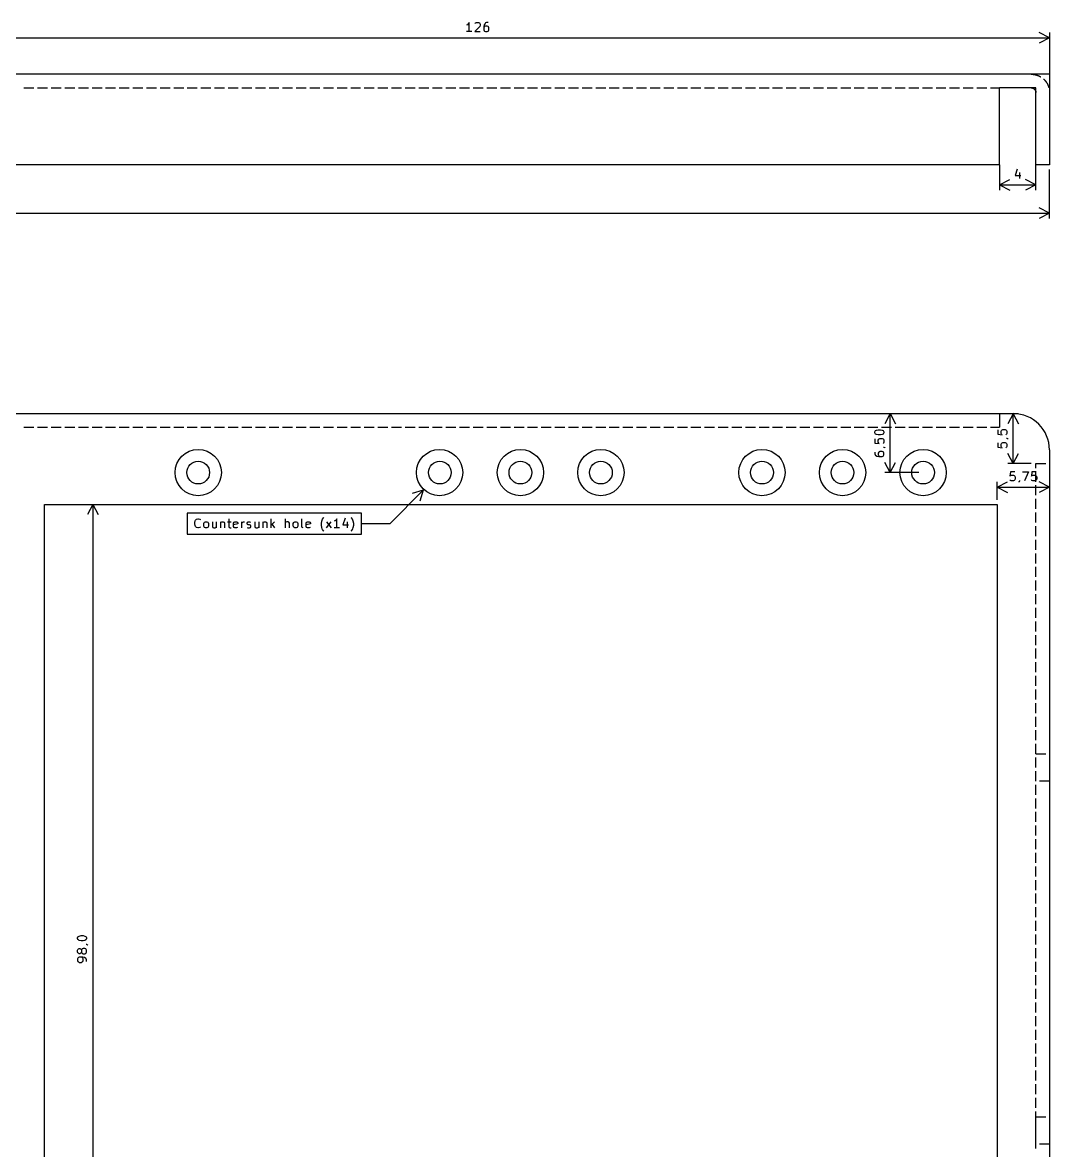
# Model space of a CAD drawing. Extents: x 111 to 500, y -217 to 4.
# Drawn here: x 310.1 to 423.3, y -129.5 to -5.2 of the extents above; entities that cross this region are included whole.
import ezdxf

# ---------------------------------------------------------------- set-up
doc = ezdxf.new("R2010")
doc.units = 0
doc.layers.add('BLACK', color=7, linetype='CONTINUOUS')

msp = doc.modelspace()

# ---------------------------------------------------------------- linework, layer by layer
at = {"layer": 'BLACK', "linetype": 'CONTINUOUS'}
for p, q in [((359.157143, -5.442914), (359.061905, -5.490533)), ((359.633333, -6.204819), (359.061905, -6.204819)), ((359.252381, -5.347676), (359.157143, -5.442914)), ((359.347619, -5.204819), (359.252381, -5.347676)), ((359.347619, -6.204819), (359.347619, -5.204819)), ((360.538095, -5.63339), (359.966667, -6.204819)), ((359.966667, -6.204819), (360.585714, -6.204819)), ((360.014286, -5.300057), (360.061905, -5.252438)), ((360.061905, -5.252438), (360.157143, -5.204819)), ((360.157143, -5.204819), (360.395238, -5.204819)), ((360.395238, -5.204819), (360.490476, -5.252438)), ((360.490476, -5.252438), (360.538095, -5.300057)), ((360.538095, -5.300057), (360.585714, -5.395295)), ((360.585714, -5.490533), (360.538095, -5.63339)), ((360.585714, -5.395295), (360.585714, -5.490533)), ((361.014286, -5.442914), (360.966667, -5.63339)), ((360.966667, -5.63339), (360.966667, -6.014342)), ((361.014286, -5.681009), (360.966667, -5.776247)), ((360.966667, -6.014342), (361.014286, -6.10958)), ((361.109524, -5.300057), (361.014286, -5.442914)), ((361.061905, -5.63339), (361.014286, -5.681009)), ((361.014286, -6.10958), (361.061905, -6.1572)), ((361.157143, -5.585771), (361.061905, -5.63339)), ((361.061905, -6.1572), (361.157143, -6.204819)), ((361.157143, -5.252438), (361.109524, -5.300057)), ((361.252381, -5.204819), (361.157143, -5.252438)), ((361.347619, -5.585771), (361.157143, -5.585771)), ((361.157143, -6.204819), (361.347619, -6.204819)), ((361.442857, -5.204819), (361.252381, -5.204819)), ((361.442857, -5.63339), (361.347619, -5.585771)), ((361.347619, -6.204819), (361.442857, -6.1572)), ((361.490476, -5.681009), (361.442857, -5.63339)), ((361.442857, -6.1572), (361.490476, -6.10958)), ((361.538095, -5.776247), (361.490476, -5.681009)), ((361.490476, -6.10958), (361.538095, -6.014342)), ((361.538095, -6.014342), (361.538095, -5.776247)), ((297.3, -6.9), (423.3, -6.9)), ((423.3, -6.9), (422.173496, -6.313579)), ((423.3, -6.9), (422.173496, -7.486421)), ((423.3, -6.31358), (423.3, -15.4)), ((423.3, -10.9), (171.3, -10.9)), ((421.3, -10.9), (421.317453, -10.900076)), ((421.317453, -10.900076), (421.334905, -10.900305)), ((421.334905, -10.900305), (421.352354, -10.900685)), ((421.352354, -10.900685), (421.369799, -10.901218)), ((421.369799, -10.901218), (421.387239, -10.901904)), ((421.387239, -10.901904), (421.404672, -10.902741)), ((421.404672, -10.902741), (421.422097, -10.90373)), ((421.422097, -10.90373), (421.439513, -10.904872)), ((421.439513, -10.904872), (421.456918, -10.906165)), ((421.456918, -10.906165), (421.474311, -10.907611)), ((421.474311, -10.907611), (421.491692, -10.909208)), ((421.491692, -10.909208), (421.509057, -10.910956)), ((421.509057, -10.910956), (421.526406, -10.912856)), ((421.526406, -10.912856), (421.543739, -10.914908)), ((421.543739, -10.914908), (421.561052, -10.91711)), ((421.561052, -10.91711), (421.578346, -10.919464)), ((421.578346, -10.919464), (421.595619, -10.921968)), ((421.595619, -10.921968), (421.612869, -10.924623)), ((421.612869, -10.924623), (421.630095, -10.927429)), ((421.630095, -10.927429), (421.647296, -10.930384)), ((421.647296, -10.930384), (421.664471, -10.93349)), ((421.664471, -10.93349), (421.681618, -10.936746)), ((421.681618, -10.936746), (421.698736, -10.940151)), ((421.698736, -10.940151), (421.715823, -10.943705)), ((421.715823, -10.943705), (421.732879, -10.947408)), ((421.732879, -10.947408), (421.749902, -10.95126)), ((421.749902, -10.95126), (421.766891, -10.95526)), ((421.766891, -10.95526), (421.783844, -10.959409)), ((421.783844, -10.959409), (421.80076, -10.963705)), ((421.80076, -10.963705), (421.817638, -10.968148)), ((421.817638, -10.968148), (421.834477, -10.972739)), ((421.834477, -10.972739), (421.851275, -10.977477)), ((421.851275, -10.977477), (421.868031, -10.982361)), ((421.868031, -10.982361), (421.884743, -10.98739)), ((421.884743, -10.98739), (421.901412, -10.992566)), ((421.901412, -10.992566), (421.918034, -10.997887)), ((421.918034, -10.997887), (421.934609, -11.003353)), ((421.934609, -11.003353), (421.951136, -11.008963)), ((421.951136, -11.008963), (421.967614, -11.014717)), ((421.967614, -11.014717), (421.98404, -11.020615)), ((421.98404, -11.020615), (422.000415, -11.026656)), ((422.000415, -11.026656), (422.016736, -11.032839)), ((422.016736, -11.032839), (422.033002, -11.039165)), ((422.033002, -11.039165), (422.049213, -11.045632)), ((422.049213, -11.045632), (422.065367, -11.052241)), ((422.065367, -11.052241), (422.081462, -11.05899)), ((422.081462, -11.05899), (422.097498, -11.06588)), ((422.097498, -11.06588), (422.113473, -11.072909)), ((422.113473, -11.072909), (422.129386, -11.080077)), ((422.129386, -11.080077), (422.145237, -11.087384)), ((422.145237, -11.087384), (422.161022, -11.094829)), ((422.161022, -11.094829), (422.176742, -11.102412)), ((422.176742, -11.102412), (422.192396, -11.110131)), ((422.192396, -11.110131), (422.207981, -11.117987)), ((422.207981, -11.117987), (422.223497, -11.125978)), ((422.223497, -11.125978), (422.238943, -11.134105)), ((422.238943, -11.134105), (422.254318, -11.142366)), ((422.254318, -11.142366), (422.269619, -11.150761)), ((422.269619, -11.150761), (422.284847, -11.159289)), ((422.284847, -11.159289), (422.3, -11.167949)), ((422.3, -11.167949), (422.315077, -11.176742)), ((422.315077, -11.176742), (422.330076, -11.185665)), ((422.330076, -11.185665), (422.344997, -11.19472)), ((423.3, -10.9), (423.3, -20.9)), ((310.3, -12.4), (311.4, -12.4)), ((311.8, -12.4), (312.9, -12.4)), ((313.3, -12.4), (314.4, -12.4)), ((314.8, -12.4), (315.9, -12.4)), ((316.3, -12.4), (317.4, -12.4)), ((317.8, -12.4), (318.9, -12.4)), ((319.3, -12.4), (320.4, -12.4)), ((320.8, -12.4), (321.9, -12.4)), ((322.3, -12.4), (323.4, -12.4)), ((323.8, -12.4), (324.9, -12.4)), ((325.3, -12.4), (326.4, -12.4)), ((326.8, -12.4), (327.9, -12.4)), ((328.3, -12.4), (329.4, -12.4)), ((329.8, -12.4), (330.9, -12.4)), ((331.3, -12.4), (332.4, -12.4)), ((332.8, -12.4), (333.9, -12.4)), ((334.3, -12.4), (335.4, -12.4)), ((335.8, -12.4), (336.9, -12.4)), ((337.3, -12.4), (338.4, -12.4)), ((338.8, -12.4), (339.9, -12.4)), ((340.3, -12.4), (341.4, -12.4)), ((341.8, -12.4), (342.9, -12.4)), ((343.3, -12.4), (344.4, -12.4)), ((344.8, -12.4), (345.9, -12.4)), ((346.3, -12.4), (347.4, -12.4)), ((347.8, -12.4), (348.9, -12.4)), ((349.3, -12.4), (350.4, -12.4)), ((350.8, -12.4), (351.9, -12.4)), ((352.3, -12.4), (353.4, -12.4)), ((353.8, -12.4), (354.9, -12.4)), ((355.3, -12.4), (356.4, -12.4)), ((356.8, -12.4), (357.9, -12.4)), ((358.3, -12.4), (359.4, -12.4)), ((359.8, -12.4), (360.9, -12.4)), ((361.3, -12.4), (362.4, -12.4)), ((362.8, -12.4), (363.9, -12.4)), ((364.3, -12.4), (365.4, -12.4)), ((365.8, -12.4), (366.9, -12.4)), ((367.3, -12.4), (368.4, -12.4)), ((368.8, -12.4), (369.9, -12.4)), ((370.3, -12.4), (371.4, -12.4)), ((371.8, -12.4), (372.9, -12.4)), ((373.3, -12.4), (374.4, -12.4)), ((374.8, -12.4), (375.9, -12.4)), ((376.3, -12.4), (377.4, -12.4)), ((377.8, -12.4), (378.9, -12.4)), ((379.3, -12.4), (380.4, -12.4)), ((380.8, -12.4), (381.9, -12.4)), ((382.3, -12.4), (383.4, -12.4)), ((383.8, -12.4), (384.9, -12.4)), ((385.3, -12.4), (386.4, -12.4)), ((386.8, -12.4), (387.9, -12.4)), ((388.3, -12.4), (389.4, -12.4)), ((389.8, -12.4), (390.9, -12.4)), ((391.3, -12.4), (392.4, -12.4)), ((392.8, -12.4), (393.9, -12.4)), ((394.3, -12.4), (395.4, -12.4)), ((395.8, -12.4), (396.9, -12.4)), ((397.3, -12.4), (398.4, -12.4)), ((398.8, -12.4), (399.9, -12.4)), ((400.3, -12.4), (401.4, -12.4)), ((401.8, -12.4), (402.9, -12.4)), ((403.3, -12.4), (404.4, -12.4)), ((404.8, -12.4), (405.9, -12.4)), ((406.3, -12.4), (407.4, -12.4)), ((407.8, -12.4), (408.9, -12.4)), ((409.3, -12.4), (410.4, -12.4)), ((410.8, -12.4), (411.9, -12.4)), ((412.3, -12.4), (413.4, -12.4)), ((413.8, -12.4), (414.9, -12.4)), ((415.3, -12.4), (416.4, -12.4)), ((416.8, -12.4), (417.8, -12.4)), ((421.8, -12.4), (417.8, -12.4)), ((417.8, -20.9), (417.8, -12.4)), ((421.3, -12.4), (421.304363, -12.400019)), ((421.304363, -12.400019), (421.308726, -12.400076)), ((421.308726, -12.400076), (421.313088, -12.400171)), ((421.313088, -12.400171), (421.31745, -12.400305)), ((421.31745, -12.400305), (421.32181, -12.400476)), ((421.32181, -12.400476), (421.326168, -12.400685)), ((421.326168, -12.400685), (421.330524, -12.400933)), ((421.330524, -12.400933), (421.334878, -12.401218)), ((421.334878, -12.401218), (421.33923, -12.401541)), ((421.33923, -12.401541), (421.343578, -12.401903)), ((421.343578, -12.401903), (421.347923, -12.402302)), ((421.347923, -12.402302), (421.352264, -12.402739)), ((421.352264, -12.402739), (421.356602, -12.403214)), ((421.356602, -12.403214), (421.360935, -12.403727)), ((421.360935, -12.403727), (421.365263, -12.404278)), ((421.365263, -12.404278), (421.369587, -12.404866)), ((421.369587, -12.404866), (421.373905, -12.405492)), ((421.373905, -12.405492), (421.378217, -12.406156)), ((421.378217, -12.406156), (421.382524, -12.406857)), ((421.382524, -12.406857), (421.386824, -12.407596)), ((421.386824, -12.407596), (421.391118, -12.408373)), ((421.391118, -12.408373), (421.395404, -12.409186)), ((421.395404, -12.409186), (421.399684, -12.410038)), ((421.399684, -12.410038), (421.403956, -12.410926)), ((421.403956, -12.410926), (421.40822, -12.411852)), ((421.40822, -12.411852), (421.412476, -12.412815)), ((421.412476, -12.412815), (421.416723, -12.413815)), ((421.416723, -12.413815), (421.420961, -12.414852)), ((421.420961, -12.414852), (421.42519, -12.415926)), ((421.42519, -12.415926), (421.42941, -12.417037)), ((421.42941, -12.417037), (421.433619, -12.418185)), ((421.433619, -12.418185), (421.437819, -12.419369)), ((421.437819, -12.419369), (421.442008, -12.42059)), ((421.442008, -12.42059), (421.446186, -12.421848)), ((421.446186, -12.421848), (421.450353, -12.423142)), ((421.450353, -12.423142), (421.454508, -12.424472)), ((421.454508, -12.424472), (421.458652, -12.425838)), ((421.458652, -12.425838), (421.462784, -12.427241)), ((421.462784, -12.427241), (421.466903, -12.428679)), ((421.466903, -12.428679), (421.47101, -12.430154)), ((421.8, -20.9), (421.8, -12.4)), ((422.344997, -11.19472), (422.345374, -11.194951)), ((422.663278, -11.436622), (422.675996, -11.448575)), ((422.675996, -11.448575), (422.688609, -11.460638)), ((422.688609, -11.460638), (422.701117, -11.47281)), ((422.701117, -11.47281), (422.713518, -11.485091)), ((422.713518, -11.485091), (422.725812, -11.49748)), ((422.725812, -11.49748), (422.737996, -11.509976)), ((422.737996, -11.509976), (422.750072, -11.522578)), ((422.750072, -11.522578), (422.762037, -11.535284)), ((422.762037, -11.535284), (422.77389, -11.548095)), ((422.77389, -11.548095), (422.785632, -11.561008)), ((422.785632, -11.561008), (422.79726, -11.574024)), ((422.79726, -11.574024), (422.808774, -11.58714)), ((422.808774, -11.58714), (422.820173, -11.600356)), ((422.820173, -11.600356), (422.831457, -11.613672)), ((422.831457, -11.613672), (422.842624, -11.627085)), ((422.842624, -11.627085), (422.853673, -11.640595)), ((422.853673, -11.640595), (422.864604, -11.654201)), ((422.864604, -11.654201), (422.875416, -11.667902)), ((422.875416, -11.667902), (422.886108, -11.681697)), ((422.886108, -11.681697), (422.896679, -11.695585)), ((422.896679, -11.695585), (422.907129, -11.709564)), ((422.907129, -11.709564), (422.917456, -11.723634)), ((422.917456, -11.723634), (422.92766, -11.737794)), ((422.92766, -11.737794), (422.93774, -11.752042)), ((422.93774, -11.752042), (422.947695, -11.766377)), ((422.947695, -11.766377), (422.957525, -11.780799)), ((422.957525, -11.780799), (422.967229, -11.795306)), ((422.967229, -11.795306), (422.976805, -11.809898)), ((422.976805, -11.809898), (422.986254, -11.824572)), ((422.986254, -11.824572), (422.995575, -11.839328)), ((422.995575, -11.839328), (423.004766, -11.854165)), ((423.004766, -11.854165), (423.013828, -11.869081)), ((423.013828, -11.869081), (423.022759, -11.884076)), ((423.022759, -11.884076), (423.031559, -11.899149)), ((423.031559, -11.899149), (423.040227, -11.914297)), ((423.040227, -11.914297), (423.048763, -11.929521)), ((423.048763, -11.929521), (423.057165, -11.944819)), ((423.057165, -11.944819), (423.065433, -11.960189)), ((423.065433, -11.960189), (423.073567, -11.975631)), ((423.073567, -11.975631), (423.081566, -11.991143)), ((423.081566, -11.991143), (423.08943, -12.006725)), ((423.08943, -12.006725), (423.097157, -12.022374)), ((423.097157, -12.022374), (423.104747, -12.038091)), ((423.104747, -12.038091), (423.1122, -12.053873)), ((423.1122, -12.053873), (423.119515, -12.069719)), ((423.119515, -12.069719), (423.126691, -12.085629)), ((423.126691, -12.085629), (423.133728, -12.1016)), ((423.133728, -12.1016), (423.140625, -12.117633)), ((423.140625, -12.117633), (423.147383, -12.133725)), ((423.147383, -12.133725), (423.153999, -12.149875)), ((423.153999, -12.149875), (423.160475, -12.166083)), ((423.160475, -12.166083), (423.166808, -12.182346)), ((423.166808, -12.182346), (423.173, -12.198664)), ((423.173, -12.198664), (423.179049, -12.215036)), ((423.179049, -12.215036), (423.184955, -12.23146)), ((423.184955, -12.23146), (423.190717, -12.247934)), ((423.190717, -12.247934), (423.196335, -12.264458)), ((423.196335, -12.264458), (423.201809, -12.281031)), ((423.201809, -12.281031), (423.207138, -12.297651)), ((423.207138, -12.297651), (423.212322, -12.314316)), ((423.212322, -12.314316), (423.21736, -12.331027)), ((423.21736, -12.331027), (423.222252, -12.34778)), ((423.222252, -12.34778), (423.226998, -12.364576)), ((423.226998, -12.364576), (423.227116, -12.365002)), ((421.47101, -12.430154), (421.475104, -12.431664)), ((421.475104, -12.431664), (421.479184, -12.43321)), ((421.479184, -12.43321), (421.483251, -12.434791)), ((421.483251, -12.434791), (421.487303, -12.436408)), ((421.487303, -12.436408), (421.491342, -12.43806)), ((421.491342, -12.43806), (421.495366, -12.439748)), ((421.495366, -12.439748), (421.499375, -12.44147)), ((421.499375, -12.44147), (421.503368, -12.443227)), ((421.503368, -12.443227), (421.507347, -12.445019)), ((421.507347, -12.445019), (421.511309, -12.446846)), ((421.511309, -12.446846), (421.515256, -12.448707)), ((421.515256, -12.448707), (421.519186, -12.450603)), ((421.519186, -12.450603), (421.523099, -12.452533)), ((421.523099, -12.452533), (421.526995, -12.454497)), ((421.526995, -12.454497), (421.530874, -12.456495)), ((421.530874, -12.456495), (421.534736, -12.458526)), ((421.534736, -12.458526), (421.538579, -12.460591)), ((421.538579, -12.460591), (421.542405, -12.46269)), ((421.542405, -12.46269), (421.546212, -12.464822)), ((421.546212, -12.464822), (421.55, -12.466987)), ((421.55, -12.466987), (421.553769, -12.469185)), ((421.553769, -12.469185), (421.557519, -12.471416)), ((421.557519, -12.471416), (421.561249, -12.47368)), ((421.561249, -12.47368), (421.56496, -12.475976)), ((421.56496, -12.475976), (421.56865, -12.478304)), ((421.56865, -12.478304), (421.57232, -12.480665)), ((421.57232, -12.480665), (421.575968, -12.483057)), ((421.575968, -12.483057), (421.579596, -12.485481)), ((421.579596, -12.485481), (421.583203, -12.487937)), ((421.583203, -12.487937), (421.586788, -12.490424)), ((421.586788, -12.490424), (421.590351, -12.492942)), ((421.590351, -12.492942), (421.593893, -12.495492)), ((421.593893, -12.495492), (421.597411, -12.498072)), ((421.597411, -12.498072), (421.600908, -12.500682)), ((421.600908, -12.500682), (421.604381, -12.503323)), ((421.604381, -12.503323), (421.607831, -12.505995)), ((421.607831, -12.505995), (421.611257, -12.508696)), ((421.611257, -12.508696), (421.61466, -12.511427)), ((421.61466, -12.511427), (421.618039, -12.514188)), ((421.618039, -12.514188), (421.621394, -12.516978)), ((421.621394, -12.516978), (421.624724, -12.519797)), ((421.624724, -12.519797), (421.62803, -12.522645)), ((421.62803, -12.522645), (421.63131, -12.525522)), ((421.63131, -12.525522), (421.634565, -12.528428)), ((421.634565, -12.528428), (421.637795, -12.531361)), ((421.637795, -12.531361), (421.640999, -12.534323)), ((421.640999, -12.534323), (421.644177, -12.537313)), ((421.644177, -12.537313), (421.647329, -12.54033)), ((421.647329, -12.54033), (421.650455, -12.543375)), ((421.650455, -12.543375), (421.653553, -12.546447)), ((421.653553, -12.546447), (421.656625, -12.549545)), ((421.656625, -12.549545), (421.65967, -12.552671)), ((421.65967, -12.552671), (421.662687, -12.555823)), ((421.662687, -12.555823), (421.665677, -12.559001)), ((421.665677, -12.559001), (421.668639, -12.562205)), ((421.668639, -12.562205), (421.671572, -12.565435)), ((421.671572, -12.565435), (421.674478, -12.56869)), ((421.674478, -12.56869), (421.677355, -12.57197)), ((421.677355, -12.57197), (421.680203, -12.575276)), ((421.680203, -12.575276), (421.683022, -12.578606)), ((421.683022, -12.578606), (421.685812, -12.581961)), ((421.685812, -12.581961), (421.688573, -12.58534)), ((421.688573, -12.58534), (421.691304, -12.588743)), ((421.691304, -12.588743), (421.694005, -12.592169)), ((421.694005, -12.592169), (421.696677, -12.595619)), ((421.696677, -12.595619), (421.699318, -12.599092)), ((421.699318, -12.599092), (421.701928, -12.602589)), ((421.701928, -12.602589), (421.704508, -12.606107)), ((421.704508, -12.606107), (421.707058, -12.609649)), ((421.707058, -12.609649), (421.709576, -12.613212)), ((421.709576, -12.613212), (421.712063, -12.616797)), ((421.712063, -12.616797), (421.714519, -12.620404)), ((421.714519, -12.620404), (421.716943, -12.624032)), ((421.716943, -12.624032), (421.719335, -12.62768)), ((421.719335, -12.62768), (421.721696, -12.63135)), ((421.721696, -12.63135), (421.724024, -12.63504)), ((421.724024, -12.63504), (421.72632, -12.638751)), ((421.72632, -12.638751), (421.728584, -12.642481)), ((421.728584, -12.642481), (421.730815, -12.646231)), ((421.730815, -12.646231), (421.733013, -12.65)), ((421.733013, -12.65), (421.735178, -12.653788)), ((421.735178, -12.653788), (421.73731, -12.657595)), ((421.73731, -12.657595), (421.739409, -12.661421)), ((421.739409, -12.661421), (421.741474, -12.665264)), ((421.741474, -12.665264), (421.743505, -12.669126)), ((421.743505, -12.669126), (421.745503, -12.673005)), ((421.745503, -12.673005), (421.747467, -12.676901)), ((421.747467, -12.676901), (421.749397, -12.680814)), ((421.749397, -12.680814), (421.751293, -12.684744)), ((421.751293, -12.684744), (421.753154, -12.688691)), ((421.753154, -12.688691), (421.754981, -12.692653)), ((421.754981, -12.692653), (421.756773, -12.696632)), ((421.756773, -12.696632), (421.75853, -12.700625)), ((421.75853, -12.700625), (421.760252, -12.704634)), ((421.760252, -12.704634), (421.76194, -12.708658)), ((421.76194, -12.708658), (421.763592, -12.712697)), ((421.763592, -12.712697), (421.765209, -12.716749)), ((421.765209, -12.716749), (421.76679, -12.720816)), ((421.76679, -12.720816), (421.768336, -12.724896)), ((421.768336, -12.724896), (421.769846, -12.72899)), ((421.769846, -12.72899), (421.771321, -12.733097)), ((421.771321, -12.733097), (421.772759, -12.737216)), ((421.772759, -12.737216), (421.774162, -12.741348)), ((421.774162, -12.741348), (421.775528, -12.745492)), ((421.775528, -12.745492), (421.776858, -12.749647)), ((421.776858, -12.749647), (421.778152, -12.753814)), ((421.778152, -12.753814), (421.77941, -12.757992)), ((421.77941, -12.757992), (421.780631, -12.762181)), ((421.780631, -12.762181), (421.781815, -12.766381)), ((421.781815, -12.766381), (421.782963, -12.77059)), ((421.782963, -12.77059), (421.784074, -12.77481)), ((421.784074, -12.77481), (421.785148, -12.779039)), ((421.785148, -12.779039), (421.786185, -12.783277)), ((421.786185, -12.783277), (421.787185, -12.787524)), ((421.787185, -12.787524), (421.788148, -12.79178)), ((421.788148, -12.79178), (421.789074, -12.796044)), ((421.789074, -12.796044), (421.789962, -12.800316)), ((421.789962, -12.800316), (421.790814, -12.804596)), ((421.790814, -12.804596), (421.791627, -12.808882)), ((421.791627, -12.808882), (421.792404, -12.813176)), ((421.792404, -12.813176), (421.793143, -12.817476)), ((421.793143, -12.817476), (421.793844, -12.821783)), ((421.793844, -12.821783), (421.794508, -12.826095)), ((421.794508, -12.826095), (421.795134, -12.830413)), ((421.795134, -12.830413), (421.795722, -12.834737)), ((421.795722, -12.834737), (421.796273, -12.839065)), ((421.796273, -12.839065), (421.796786, -12.843398)), ((421.796786, -12.843398), (421.797261, -12.847736)), ((421.797261, -12.847736), (421.797698, -12.852077)), ((421.797698, -12.852077), (421.798097, -12.856422)), ((421.798097, -12.856422), (421.798459, -12.86077)), ((421.798459, -12.86077), (421.798782, -12.865122)), ((421.798782, -12.865122), (421.799067, -12.869476)), ((421.799067, -12.869476), (421.799315, -12.873832)), ((421.799315, -12.873832), (421.799524, -12.87819)), ((421.799524, -12.87819), (421.799695, -12.88255)), ((421.799695, -12.88255), (421.799829, -12.886912)), ((421.799829, -12.886912), (421.799924, -12.891274)), ((421.799924, -12.891274), (421.799981, -12.895637)), ((421.799981, -12.895637), (421.8, -12.9)), ((423.29499, -12.758526), (423.296149, -12.77594)), ((423.296149, -12.77594), (423.297155, -12.793365)), ((423.297155, -12.793365), (423.29801, -12.810797)), ((423.29801, -12.810797), (423.298712, -12.828236)), ((423.298712, -12.828236), (423.299262, -12.84568)), ((423.299262, -12.84568), (423.29966, -12.863129)), ((423.29966, -12.863129), (423.299906, -12.880581)), ((423.299906, -12.880581), (423.299999, -12.898034)), ((423.299999, -12.898034), (423.3, -12.9)), ((417.8, -20.9), (176.8, -20.9)), ((417.8, -20.9), (417.8, -23.68642)), ((423.3, -20.9), (421.8, -20.9)), ((421.8, -23.68642), (421.8, -20.9)), ((419.752381, -21.3572), (419.514286, -22.071485)), ((419.514286, -22.071485), (420.133333, -22.071485)), ((419.990476, -21.738152), (419.990476, -22.404819)), ((423.3, -26.78642), (423.3, -21.4)), ((417.8, -23.1), (418.926504, -22.513579)), ((417.8, -23.1), (421.8, -23.1)), ((417.8, -23.1), (418.926504, -23.686421)), ((421.8, -23.1), (420.673496, -22.513579)), ((421.8, -23.1), (420.673496, -23.686421)), ((423.3, -26.2), (422.173496, -25.613579)), ((171.3, -26.2), (423.3, -26.2)), ((423.3, -26.2), (422.173496, -26.786421)), ((175.3, -48.3), (419.3, -48.3)), ((405.75, -48.3), (405.163579, -49.426504)), ((405.16358, -48.3), (408.1, -48.3)), ((405.75, -54.805), (405.75, -48.3)), ((405.75, -48.3), (406.336421, -49.426504)), ((417.8, -48.3), (417.8, -49.4)), ((417.8, -48.3), (417.8, -49.8)), ((419.293019, -48.306981), (418.706598, -49.433485)), ((419.879439, -48.306981), (419.043019, -48.306981)), ((419.293019, -53.806981), (419.293019, -48.306981)), ((419.293019, -48.306981), (419.87944, -49.433485)), ((310.3, -49.8), (311.4, -49.8)), ((311.8, -49.8), (312.9, -49.8)), ((313.3, -49.8), (314.4, -49.8)), ((314.8, -49.8), (315.9, -49.8)), ((316.3, -49.8), (317.4, -49.8)), ((317.8, -49.8), (318.9, -49.8)), ((319.3, -49.8), (320.4, -49.8)), ((320.8, -49.8), (321.9, -49.8)), ((322.3, -49.8), (323.4, -49.8)), ((323.8, -49.8), (324.9, -49.8)), ((325.3, -49.8), (326.4, -49.8)), ((326.8, -49.8), (327.9, -49.8)), ((328.3, -49.8), (329.4, -49.8)), ((329.8, -49.8), (330.9, -49.8)), ((331.3, -49.8), (332.4, -49.8)), ((332.8, -49.8), (333.9, -49.8)), ((334.3, -49.8), (335.4, -49.8)), ((335.8, -49.8), (336.9, -49.8)), ((337.3, -49.8), (338.4, -49.8)), ((338.8, -49.8), (339.9, -49.8)), ((340.3, -49.8), (341.4, -49.8)), ((341.8, -49.8), (342.9, -49.8)), ((343.3, -49.8), (344.4, -49.8)), ((344.8, -49.8), (345.9, -49.8)), ((346.3, -49.8), (347.4, -49.8)), ((347.8, -49.8), (348.9, -49.8)), ((349.3, -49.8), (350.4, -49.8)), ((350.8, -49.8), (351.9, -49.8)), ((352.3, -49.8), (353.4, -49.8)), ((353.8, -49.8), (354.9, -49.8)), ((355.3, -49.8), (356.4, -49.8)), ((356.8, -49.8), (357.9, -49.8)), ((358.3, -49.8), (359.4, -49.8)), ((359.8, -49.8), (360.9, -49.8)), ((361.3, -49.8), (362.4, -49.8)), ((362.8, -49.8), (363.9, -49.8)), ((364.3, -49.8), (365.4, -49.8)), ((365.8, -49.8), (366.9, -49.8)), ((367.3, -49.8), (368.4, -49.8)), ((368.8, -49.8), (369.9, -49.8)), ((370.3, -49.8), (371.4, -49.8)), ((371.8, -49.8), (372.9, -49.8)), ((373.3, -49.8), (374.4, -49.8)), ((374.8, -49.8), (375.9, -49.8)), ((376.3, -49.8), (377.4, -49.8)), ((377.8, -49.8), (378.9, -49.8)), ((379.3, -49.8), (380.4, -49.8)), ((380.8, -49.8), (381.9, -49.8)), ((382.3, -49.8), (383.4, -49.8)), ((383.8, -49.8), (384.9, -49.8)), ((385.3, -49.8), (386.4, -49.8)), ((386.8, -49.8), (387.9, -49.8)), ((388.3, -49.8), (389.4, -49.8)), ((389.8, -49.8), (390.9, -49.8)), ((391.3, -49.8), (392.4, -49.8)), ((392.8, -49.8), (393.9, -49.8)), ((394.3, -49.8), (395.4, -49.8)), ((395.8, -49.8), (396.9, -49.8)), ((397.3, -49.8), (398.4, -49.8)), ((398.8, -49.8), (399.9, -49.8)), ((400.3, -49.8), (401.4, -49.8)), ((401.8, -49.8), (402.9, -49.8)), ((403.3, -49.8), (404.4, -49.8)), ((404.054819, -50.314404), (404.102438, -50.219166)), ((404.054819, -50.409642), (404.054819, -50.314404)), ((404.102438, -50.50488), (404.054819, -50.409642)), ((404.102438, -50.219166), (404.150057, -50.171547)), ((404.150057, -50.552499), (404.102438, -50.50488)), ((404.150057, -50.171547), (404.245295, -50.123928)), ((404.245295, -50.600118), (404.150057, -50.552499)), ((404.245295, -50.123928), (404.435771, -50.076309)), ((404.435771, -50.647737), (404.245295, -50.600118)), ((404.435771, -50.076309), (404.673866, -50.076309)), ((404.673866, -50.647737), (404.435771, -50.647737)), ((404.673866, -50.076309), (404.864342, -50.123928)), ((404.864342, -50.600118), (404.673866, -50.647737)), ((404.8, -49.8), (405.9, -49.8)), ((404.864342, -50.123928), (404.95958, -50.171547)), ((404.95958, -50.552499), (404.864342, -50.600118)), ((404.95958, -50.171547), (405.0072, -50.219166)), ((405.0072, -50.50488), (404.95958, -50.552499)), ((405.0072, -50.219166), (405.054819, -50.314404)), ((405.054819, -50.409642), (405.0072, -50.50488)), ((405.054819, -50.314404), (405.054819, -50.409642)), ((406.3, -49.8), (407.4, -49.8)), ((407.8, -49.8), (408.9, -49.8)), ((409.3, -49.8), (410.4, -49.8)), ((410.8, -49.8), (411.9, -49.8)), ((412.3, -49.8), (413.4, -49.8)), ((413.8, -49.8), (414.9, -49.8)), ((415.3, -49.8), (416.4, -49.8)), ((416.8, -49.8), (417.8, -49.8)), ((417.597838, -50.1046), (417.597838, -50.58079)), ((417.597838, -50.58079), (418.074028, -50.628409)), ((417.97879, -50.247457), (418.026409, -50.152219)), ((417.97879, -50.485552), (417.97879, -50.247457)), ((418.026409, -50.58079), (417.97879, -50.485552)), ((418.026409, -50.152219), (418.074028, -50.1046)), ((418.074028, -50.628409), (418.026409, -50.58079)), ((418.074028, -50.1046), (418.169266, -50.056981)), ((418.169266, -50.056981), (418.407361, -50.056981)), ((418.407361, -50.056981), (418.502599, -50.1046)), ((418.502599, -50.1046), (418.550219, -50.152219)), ((418.550219, -50.58079), (418.502599, -50.628409)), ((418.550219, -50.152219), (418.597838, -50.247457)), ((418.597838, -50.485552), (418.550219, -50.58079)), ((418.597838, -50.247457), (418.597838, -50.485552)), ((404.054819, -51.076309), (404.054819, -51.552499)), ((404.054819, -51.552499), (404.531009, -51.600118)), ((404.435771, -51.219166), (404.48339, -51.123928)), ((404.435771, -51.457261), (404.435771, -51.219166)), ((404.48339, -51.552499), (404.435771, -51.457261)), ((404.48339, -51.123928), (404.531009, -51.076309)), ((404.531009, -51.600118), (404.48339, -51.552499)), ((404.531009, -51.076309), (404.626247, -51.02869)), ((404.626247, -51.02869), (404.864342, -51.02869)), ((404.864342, -51.02869), (404.95958, -51.076309)), ((404.95958, -51.076309), (405.0072, -51.123928)), ((405.0072, -51.552499), (404.95958, -51.600118)), ((405.0072, -51.123928), (405.054819, -51.219166)), ((405.054819, -51.457261), (405.0072, -51.552499)), ((405.0072, -51.98107), (405.054819, -51.98107)), ((405.054819, -51.219166), (405.054819, -51.457261)), ((405.054819, -51.98107), (405.150057, -52.028689)), ((405.150057, -52.028689), (405.197676, -52.076308)), ((417.597838, -51.533171), (417.597838, -52.009361)), ((417.597838, -52.009361), (418.074028, -52.05698)), ((417.97879, -51.676028), (418.026409, -51.58079)), ((417.97879, -51.914123), (417.97879, -51.676028)), ((418.026409, -52.009361), (417.97879, -51.914123)), ((418.026409, -51.58079), (418.074028, -51.533171)), ((418.074028, -52.05698), (418.026409, -52.009361)), ((418.074028, -51.533171), (418.169266, -51.485552)), ((418.169266, -51.485552), (418.407361, -51.485552)), ((418.407361, -51.485552), (418.502599, -51.533171)), ((418.502599, -51.533171), (418.550219, -51.58079)), ((418.550219, -52.009361), (418.502599, -52.05698)), ((418.550219, -51.009361), (418.597838, -51.009361)), ((418.550219, -51.58079), (418.597838, -51.676028)), ((418.597838, -51.914123), (418.550219, -52.009361)), ((418.597838, -51.009361), (418.693076, -51.05698)), ((418.597838, -51.676028), (418.597838, -51.914123)), ((418.693076, -51.05698), (418.740695, -51.104599)), ((404.054819, -52.552499), (404.054819, -52.742975)), ((404.054819, -52.742975), (404.102438, -52.838213)), ((404.102438, -52.838213), (404.150057, -52.885832)), ((404.150057, -52.885832), (404.292914, -52.98107)), ((404.292914, -52.98107), (404.48339, -53.028689)), ((404.48339, -52.552499), (404.435771, -52.647737)), ((404.435771, -52.647737), (404.435771, -52.838213)), ((404.435771, -52.838213), (404.48339, -52.933451)), ((404.531009, -52.50488), (404.48339, -52.552499)), ((404.48339, -52.933451), (404.531009, -52.98107)), ((404.48339, -53.028689), (404.864342, -53.028689)), ((404.626247, -52.457261), (404.531009, -52.50488)), ((404.531009, -52.98107), (404.626247, -53.028689)), ((404.864342, -52.457261), (404.626247, -52.457261)), ((404.95958, -52.50488), (404.864342, -52.457261)), ((404.864342, -53.028689), (404.95958, -52.98107)), ((405.0072, -52.552499), (404.95958, -52.50488)), ((404.95958, -52.98107), (405.0072, -52.933451)), ((405.054819, -52.647737), (405.0072, -52.552499)), ((405.0072, -52.933451), (405.054819, -52.838213)), ((405.054819, -52.838213), (405.054819, -52.647737)), ((419.293019, -53.806981), (418.706598, -52.680477)), ((419.293019, -53.806981), (419.87944, -52.680477)), ((423.3, -52.3), (423.3, -162.3)), ((405.75, -54.805), (405.163579, -53.678496)), ((405.75, -54.805), (406.336421, -53.678496)), ((421.293019, -53.806981), (418.706599, -53.806981)), ((421.8, -54.3), (421.8, -53.8)), ((421.8, -53.8), (422.9, -53.8)), ((408.925, -54.805), (405.16358, -54.805)), ((417.55, -56.4), (418.676504, -55.813579)), ((417.55, -57.8), (417.55, -55.81358)), ((418.996429, -54.704819), (418.94881, -55.181009)), ((418.94881, -55.181009), (418.996429, -55.13339)), ((418.996429, -55.6572), (418.94881, -55.60958)), ((419.472619, -54.704819), (418.996429, -54.704819)), ((418.996429, -55.13339), (419.091667, -55.085771)), ((419.091667, -55.704819), (418.996429, -55.6572)), ((419.091667, -55.085771), (419.329762, -55.085771)), ((419.329762, -55.704819), (419.091667, -55.704819)), ((419.329762, -55.085771), (419.425, -55.13339)), ((419.425, -55.6572), (419.329762, -55.704819)), ((419.425, -55.13339), (419.472619, -55.181009)), ((419.472619, -55.60958), (419.425, -55.6572)), ((419.472619, -55.181009), (419.520238, -55.276247)), ((419.520238, -55.514342), (419.472619, -55.60958)), ((419.520238, -55.276247), (419.520238, -55.514342)), ((419.94881, -55.800057), (419.901191, -55.847676)), ((419.996429, -55.704819), (419.94881, -55.800057)), ((419.996429, -55.6572), (419.996429, -55.704819)), ((420.329762, -54.704819), (420.996428, -54.704819)), ((420.996428, -54.704819), (420.567857, -55.704819)), ((421.377381, -54.704819), (421.329762, -55.181009)), ((421.329762, -55.181009), (421.377381, -55.13339)), ((421.377381, -55.6572), (421.329762, -55.60958)), ((421.853571, -54.704819), (421.377381, -54.704819)), ((421.377381, -55.13339), (421.472619, -55.085771)), ((421.472619, -55.704819), (421.377381, -55.6572)), ((421.472619, -55.085771), (421.710714, -55.085771)), ((421.710714, -55.704819), (421.472619, -55.704819)), ((421.710714, -55.085771), (421.805952, -55.13339)), ((421.805952, -55.6572), (421.710714, -55.704819)), ((421.8, -55.8), (421.8, -54.7)), ((421.805952, -55.13339), (421.853571, -55.181009)), ((421.853571, -55.60958), (421.805952, -55.6572)), ((421.853571, -55.181009), (421.90119, -55.276247)), ((421.90119, -55.514342), (421.853571, -55.60958)), ((421.90119, -55.276247), (421.90119, -55.514342)), ((423.3, -56.4), (422.173496, -55.813579)), ((423.3, -55.81358), (423.3, -57.8)), ((354.296447, -56.733553), (350.6, -60.43)), ((354.296447, -56.733553), (353.085226, -57.115449)), ((354.296447, -56.733553), (353.914551, -57.944774)), ((417.55, -56.4), (423.3, -56.4)), ((417.55, -56.4), (418.676504, -56.986421)), ((421.8, -57.3), (421.8, -56.2)), ((423.3, -56.4), (422.173496, -56.986421)), ((312.55, -58.3), (417.55, -58.3)), ((312.55, -156.3), (312.55, -58.3)), ((313.05, -58.3), (318.48642, -58.3)), ((317.9, -58.3), (317.313579, -59.426504)), ((317.9, -58.3), (317.9, -156.3)), ((317.9, -58.3), (318.486421, -59.426504)), ((417.55, -58.3), (417.55, -156.3)), ((421.8, -58.8), (421.8, -57.7)), ((328.298808, -59.28175), (328.298808, -61.57825)), ((347.501193, -59.28175), (328.298808, -59.28175)), ((347.501193, -61.57825), (347.501193, -59.28175)), ((421.8, -60.3), (421.8, -59.2)), ((329.114284, -60.31339), (329.161903, -60.122914)), ((329.114284, -60.456247), (329.114284, -60.31339)), ((329.161903, -60.646723), (329.114284, -60.456247)), ((329.161903, -60.122914), (329.209522, -60.027676)), ((329.209522, -60.741961), (329.161903, -60.646723)), ((329.209522, -60.027676), (329.30476, -59.932438)), ((329.30476, -60.8372), (329.209522, -60.741961)), ((329.30476, -59.932438), (329.447617, -59.884819)), ((329.447617, -60.884819), (329.30476, -60.8372)), ((329.447617, -59.884819), (329.542855, -59.884819)), ((329.542855, -60.884819), (329.447617, -60.884819)), ((329.542855, -59.884819), (329.685712, -59.932438)), ((329.685712, -60.8372), (329.542855, -60.884819)), ((329.685712, -59.932438), (329.733331, -59.980057)), ((329.733331, -60.78958), (329.685712, -60.8372)), ((330.114284, -60.408628), (330.161903, -60.31339)), ((330.114284, -60.694342), (330.114284, -60.408628)), ((330.161903, -60.78958), (330.114284, -60.694342)), ((330.161903, -60.31339), (330.209522, -60.265771)), ((330.209522, -60.8372), (330.161903, -60.78958)), ((330.209522, -60.265771), (330.30476, -60.218152)), ((330.30476, -60.884819), (330.209522, -60.8372)), ((330.30476, -60.218152), (330.447617, -60.218152)), ((330.447617, -60.884819), (330.30476, -60.884819)), ((330.447617, -60.218152), (330.542855, -60.265771)), ((330.542855, -60.8372), (330.447617, -60.884819)), ((330.542855, -60.265771), (330.590474, -60.31339)), ((330.590474, -60.78958), (330.542855, -60.8372)), ((330.590474, -60.31339), (330.638093, -60.408628)), ((330.638093, -60.694342), (330.590474, -60.78958)), ((330.638093, -60.408628), (330.638093, -60.694342)), ((331.066665, -60.218152), (331.066665, -60.741961)), ((331.066665, -60.741961), (331.114284, -60.8372)), ((331.114284, -60.8372), (331.209522, -60.884819)), ((331.209522, -60.884819), (331.352379, -60.884819)), ((331.352379, -60.884819), (331.447617, -60.8372)), ((331.447617, -60.8372), (331.495236, -60.78958)), ((331.495236, -60.218152), (331.495236, -60.884819)), ((331.971427, -60.218152), (331.971427, -60.884819)), ((331.971427, -60.31339), (332.019046, -60.265771)), ((332.019046, -60.265771), (332.114284, -60.218152)), ((332.114284, -60.218152), (332.257141, -60.218152)), ((332.257141, -60.218152), (332.352379, -60.265771)), ((332.352379, -60.265771), (332.399998, -60.361009)), ((332.399998, -60.361009), (332.399998, -60.884819)), ((332.733332, -60.218152), (333.114284, -60.218152)), ((332.876189, -59.884819), (332.876189, -60.741961)), ((332.876189, -60.741961), (332.923808, -60.8372)), ((332.923808, -60.8372), (333.019046, -60.884819)), ((333.019046, -60.884819), (333.114284, -60.884819)), ((333.399999, -60.361009), (333.447618, -60.265771)), ((333.399999, -60.741961), (333.399999, -60.361009)), ((333.876189, -60.456247), (333.399999, -60.551485)), ((333.447618, -60.8372), (333.399999, -60.741961)), ((333.447618, -60.265771), (333.542856, -60.218152)), ((333.542856, -60.884819), (333.447618, -60.8372)), ((333.542856, -60.218152), (333.733332, -60.218152)), ((333.733332, -60.884819), (333.542856, -60.884819)), ((333.733332, -60.218152), (333.82857, -60.265771)), ((333.82857, -60.8372), (333.733332, -60.884819)), ((333.82857, -60.265771), (333.876189, -60.361009)), ((333.876189, -60.361009), (333.876189, -60.456247)), ((334.304761, -60.884819), (334.304761, -60.218152)), ((334.304761, -60.408628), (334.35238, -60.31339)), ((334.35238, -60.31339), (334.399999, -60.265771)), ((334.399999, -60.265771), (334.495237, -60.218152)), ((334.495237, -60.218152), (334.590475, -60.218152)), ((334.87619, -60.361009), (334.923809, -60.265771)), ((334.87619, -60.408628), (334.87619, -60.361009)), ((334.923809, -60.503866), (334.87619, -60.408628)), ((334.87619, -60.8372), (334.971428, -60.884819)), ((334.923809, -60.265771), (335.019047, -60.218152)), ((335.019047, -60.551485), (334.923809, -60.503866)), ((334.971428, -60.884819), (335.161904, -60.884819)), ((335.019047, -60.218152), (335.161904, -60.218152)), ((335.161904, -60.551485), (335.019047, -60.551485)), ((335.161904, -60.218152), (335.257142, -60.265771)), ((335.257142, -60.599104), (335.161904, -60.551485)), ((335.161904, -60.884819), (335.257142, -60.8372)), ((335.304761, -60.694342), (335.257142, -60.599104)), ((335.257142, -60.8372), (335.304761, -60.741961)), ((335.304761, -60.741961), (335.304761, -60.694342)), ((335.733333, -60.218152), (335.733333, -60.741961)), ((335.733333, -60.741961), (335.780952, -60.8372)), ((335.780952, -60.8372), (335.87619, -60.884819)), ((335.87619, -60.884819), (336.019047, -60.884819)), ((336.019047, -60.884819), (336.114285, -60.8372)), ((336.114285, -60.8372), (336.161904, -60.78958)), ((336.161904, -60.218152), (336.161904, -60.884819)), ((336.638095, -60.218152), (336.638095, -60.884819)), ((336.638095, -60.31339), (336.685714, -60.265771)), ((336.685714, -60.265771), (336.780952, -60.218152)), ((336.780952, -60.218152), (336.923809, -60.218152)), ((336.923809, -60.218152), (337.019047, -60.265771)), ((337.019047, -60.265771), (337.066666, -60.361009)), ((337.066666, -60.361009), (337.066666, -60.884819)), ((337.542857, -60.884819), (337.542857, -59.884819)), ((337.923809, -60.218152), (337.542857, -60.599104)), ((337.638095, -60.503866), (337.923809, -60.884819)), ((339.114286, -60.884819), (339.114286, -59.884819)), ((339.161905, -60.265771), (339.114286, -60.31339)), ((339.257143, -60.218152), (339.161905, -60.265771)), ((339.4, -60.218152), (339.257143, -60.218152)), ((339.495238, -60.265771), (339.4, -60.218152)), ((339.542857, -60.361009), (339.495238, -60.265771)), ((339.542857, -60.884819), (339.542857, -60.361009)), ((339.971429, -60.408628), (340.019048, -60.31339)), ((339.971429, -60.694342), (339.971429, -60.408628)), ((340.019048, -60.78958), (339.971429, -60.694342)), ((340.019048, -60.31339), (340.066667, -60.265771)), ((340.066667, -60.8372), (340.019048, -60.78958)), ((340.066667, -60.265771), (340.161905, -60.218152)), ((340.161905, -60.884819), (340.066667, -60.8372)), ((340.161905, -60.218152), (340.304762, -60.218152)), ((340.304762, -60.884819), (340.161905, -60.884819)), ((340.304762, -60.218152), (340.4, -60.265771)), ((340.4, -60.8372), (340.304762, -60.884819)), ((340.4, -60.265771), (340.447619, -60.31339)), ((340.447619, -60.78958), (340.4, -60.8372)), ((340.447619, -60.31339), (340.495238, -60.408628)), ((340.495238, -60.694342), (340.447619, -60.78958)), ((340.495238, -60.408628), (340.495238, -60.694342)), ((340.92381, -60.741961), (340.92381, -59.884819)), ((340.971429, -60.8372), (340.92381, -60.741961)), ((341.066667, -60.884819), (340.971429, -60.8372)), ((341.400001, -60.361009), (341.44762, -60.265771)), ((341.400001, -60.741961), (341.400001, -60.361009)), ((341.876191, -60.456247), (341.400001, -60.551485)), ((341.44762, -60.8372), (341.400001, -60.741961)), ((341.44762, -60.265771), (341.542858, -60.218152)), ((341.542858, -60.884819), (341.44762, -60.8372)), ((341.542858, -60.218152), (341.733334, -60.218152)), ((341.733334, -60.884819), (341.542858, -60.884819)), ((341.733334, -60.218152), (341.828572, -60.265771)), ((341.828572, -60.8372), (341.733334, -60.884819)), ((341.828572, -60.265771), (341.876191, -60.361009)), ((341.876191, -60.361009), (341.876191, -60.456247)), ((343.066668, -60.408628), (343.114287, -60.170533)), ((343.066668, -60.599104), (343.066668, -60.408628)), ((343.114287, -60.8372), (343.066668, -60.599104)), ((343.114287, -60.170533), (343.161906, -60.027676)), ((343.161906, -60.980057), (343.114287, -60.8372)), ((343.161906, -60.027676), (343.209525, -59.932438)), ((343.209525, -59.932438), (343.304763, -59.78958)), ((343.304763, -59.78958), (343.352382, -59.741961)), ((343.638097, -60.884819), (344.161906, -60.218152)), ((343.638097, -60.218152), (344.161906, -60.884819)), ((344.590478, -60.122914), (344.49524, -60.170533)), ((345.066668, -60.884819), (344.49524, -60.884819)), ((344.685716, -60.027676), (344.590478, -60.122914)), ((344.780954, -59.884819), (344.685716, -60.027676)), ((344.780954, -60.884819), (344.780954, -59.884819)), ((345.685716, -59.8372), (345.447621, -60.551485)), ((345.447621, -60.551485), (346.066668, -60.551485)), ((345.923811, -60.218152), (345.923811, -60.884819)), ((346.400002, -59.78958), (346.352383, -59.741961)), ((346.49524, -59.932438), (346.400002, -59.78958)), ((346.542859, -60.027676), (346.49524, -59.932438)), ((346.590478, -60.170533), (346.542859, -60.027676)), ((346.542859, -60.980057), (346.590478, -60.8372)), ((346.638097, -60.408628), (346.590478, -60.170533)), ((346.590478, -60.8372), (346.638097, -60.599104)), ((346.638097, -60.599104), (346.638097, -60.408628)), ((350.6, -60.43), (347.501193, -60.43)), ((421.8, -61.8), (421.8, -60.7)), ((328.298808, -61.57825), (347.501193, -61.57825)), ((343.209525, -61.075295), (343.161906, -60.980057)), ((343.304763, -61.218152), (343.209525, -61.075295)), ((343.352382, -61.265771), (343.304763, -61.218152)), ((346.352383, -61.265771), (346.400002, -61.218152)), ((346.400002, -61.218152), (346.49524, -61.075295)), ((346.49524, -61.075295), (346.542859, -60.980057)), ((421.8, -63.3), (421.8, -62.2)), ((421.8, -64.8), (421.8, -63.7)), ((421.8, -66.3), (421.8, -65.2)), ((421.8, -67.8), (421.8, -66.7)), ((421.8, -69.3), (421.8, -68.2)), ((421.8, -70.8), (421.8, -69.7)), ((421.8, -72.3), (421.8, -71.2)), ((421.8, -73.8), (421.8, -72.7)), ((421.8, -75.3), (421.8, -74.2)), ((421.8, -76.8), (421.8, -75.7)), ((421.8, -78.3), (421.8, -77.2)), ((421.8, -79.8), (421.8, -78.7)), ((421.8, -81.3), (421.8, -80.2)), ((421.8, -82.8), (421.8, -81.7)), ((421.8, -84.3), (421.8, -83.2)), ((421.8, -85.8), (421.8, -84.7)), ((421.8, -85.8), (422.9, -85.8)), ((421.8, -87.3), (421.8, -86.2)), ((421.8, -87.3), (421.8, -86.2)), ((423.3, -85.8), (423.3, -86.9)), ((421.8, -88.8), (421.8, -87.7)), ((421.8, -88.8), (421.8, -87.7)), ((423.3, -87.3), (423.3, -88.4)), ((421.8, -90.3), (421.8, -89.2)), ((423.3, -88.8), (422.2, -88.8)), ((421.8, -91.8), (421.8, -90.7)), ((421.8, -93.3), (421.8, -92.2)), ((421.8, -94.8), (421.8, -93.7)), ((421.8, -96.3), (421.8, -95.2)), ((421.8, -97.8), (421.8, -96.7)), ((421.8, -99.3), (421.8, -98.2)), ((421.8, -100.8), (421.8, -99.7)), ((421.8, -102.3), (421.8, -101.2)), ((421.8, -103.8), (421.8, -102.7)), ((421.8, -105.3), (421.8, -104.2)), ((316.204819, -106.061904), (316.252438, -105.966666)), ((316.204819, -106.157142), (316.204819, -106.061904)), ((316.252438, -106.25238), (316.204819, -106.157142)), ((316.252438, -105.966666), (316.300057, -105.919047)), ((316.300057, -106.299999), (316.252438, -106.25238)), ((316.300057, -105.919047), (316.395295, -105.871428)), ((316.395295, -106.347618), (316.300057, -106.299999)), ((316.395295, -105.871428), (316.585771, -105.823809)), ((316.585771, -106.395237), (316.395295, -106.347618)), ((316.585771, -105.823809), (316.823866, -105.823809)), ((316.823866, -106.395237), (316.585771, -106.395237)), ((316.823866, -105.823809), (317.014342, -105.871428)), ((317.014342, -106.347618), (316.823866, -106.395237)), ((317.014342, -105.871428), (317.10958, -105.919047)), ((317.10958, -106.299999), (317.014342, -106.347618)), ((317.10958, -105.919047), (317.1572, -105.966666)), ((317.1572, -106.25238), (317.10958, -106.299999)), ((317.1572, -105.966666), (317.204819, -106.061904)), ((317.204819, -106.157142), (317.1572, -106.25238)), ((317.1572, -106.776189), (317.204819, -106.776189)), ((317.204819, -106.061904), (317.204819, -106.157142)), ((317.204819, -106.776189), (317.300057, -106.823808)), ((317.300057, -106.823808), (317.347676, -106.871427)), ((421.8, -106.8), (421.8, -105.7)), ((316.204819, -107.442856), (316.252438, -107.347618)), ((316.204819, -107.633332), (316.204819, -107.442856)), ((316.252438, -107.72857), (316.204819, -107.633332)), ((316.252438, -107.347618), (316.300057, -107.299999)), ((316.300057, -107.776189), (316.252438, -107.72857)), ((316.300057, -107.299999), (316.395295, -107.25238)), ((316.395295, -107.823808), (316.300057, -107.776189)), ((316.395295, -107.25238), (316.442914, -107.25238)), ((316.442914, -107.823808), (316.395295, -107.823808)), ((316.442914, -107.25238), (316.538152, -107.299999)), ((316.538152, -107.776189), (316.442914, -107.823808)), ((316.538152, -107.299999), (316.585771, -107.347618)), ((316.585771, -107.72857), (316.538152, -107.776189)), ((316.585771, -107.347618), (316.63339, -107.442856)), ((316.63339, -107.633332), (316.585771, -107.72857)), ((316.681009, -107.347618), (316.63339, -107.442856)), ((316.63339, -107.442856), (316.63339, -107.633332)), ((316.63339, -107.633332), (316.681009, -107.72857)), ((316.728628, -107.299999), (316.681009, -107.347618)), ((316.681009, -107.72857), (316.728628, -107.776189)), ((316.823866, -107.25238), (316.728628, -107.299999)), ((316.728628, -107.776189), (316.823866, -107.823808)), ((317.014342, -107.25238), (316.823866, -107.25238)), ((316.823866, -107.823808), (317.014342, -107.823808)), ((317.10958, -107.299999), (317.014342, -107.25238)), ((317.014342, -107.823808), (317.10958, -107.776189)), ((317.1572, -107.347618), (317.10958, -107.299999)), ((317.10958, -107.776189), (317.1572, -107.72857)), ((317.204819, -107.442856), (317.1572, -107.347618)), ((317.1572, -107.72857), (317.204819, -107.633332)), ((317.204819, -107.633332), (317.204819, -107.442856)), ((421.8, -108.3), (421.8, -107.2)), ((316.252438, -108.299999), (316.204819, -108.395237)), ((316.204819, -108.395237), (316.204819, -108.585713)), ((316.204819, -108.585713), (316.252438, -108.680951)), ((316.300057, -108.25238), (316.252438, -108.299999)), ((316.252438, -108.680951), (316.300057, -108.72857)), ((316.395295, -108.204761), (316.300057, -108.25238)), ((316.300057, -108.72857), (316.395295, -108.776189)), ((316.776247, -108.204761), (316.395295, -108.204761)), ((316.395295, -108.776189), (316.63339, -108.776189)), ((316.728628, -108.25238), (316.63339, -108.204761)), ((316.63339, -108.776189), (316.728628, -108.72857)), ((316.776247, -108.299999), (316.728628, -108.25238)), ((316.728628, -108.72857), (316.776247, -108.680951)), ((316.966723, -108.25238), (316.776247, -108.204761)), ((316.823866, -108.395237), (316.776247, -108.299999)), ((316.776247, -108.680951), (316.823866, -108.585713)), ((316.823866, -108.585713), (316.823866, -108.395237)), ((317.10958, -108.347618), (316.966723, -108.25238)), ((317.1572, -108.395237), (317.10958, -108.347618)), ((317.204819, -108.490475), (317.1572, -108.395237)), ((317.204819, -108.680951), (317.204819, -108.490475)), ((421.8, -109.8), (421.8, -108.7)), ((421.8, -111.3), (421.8, -110.2)), ((421.8, -112.8), (421.8, -111.7)), ((421.8, -114.3), (421.8, -113.2)), ((421.8, -115.8), (421.8, -114.7)), ((421.8, -117.3), (421.8, -116.2)), ((421.8, -118.8), (421.8, -117.7)), ((421.8, -120.3), (421.8, -119.2)), ((421.8, -121.8), (421.8, -120.7)), ((421.8, -123.3), (421.8, -122.2)), ((421.8, -124.8), (421.8, -123.7)), ((421.8, -126.3), (421.8, -125.2)), ((421.8, -125.8), (422.9, -125.8)), ((421.8, -127.3), (421.8, -126.2)), ((421.8, -127.8), (421.8, -126.7)), ((423.3, -125.8), (423.3, -126.9)), ((421.8, -128.8), (421.8, -127.7)), ((423.3, -127.3), (423.3, -128.4)), ((421.8, -129.3), (421.8, -128.2)), ((423.3, -128.8), (422.2, -128.8))]:
    msp.add_line(p, q, dxfattribs=at)
at = {"layer": 'BLACK'}
for centre, radius in [((329.5, -54.8), 2.55), ((356.1, -54.8), 2.55), ((365, -54.8), 2.55), ((373.875, -54.8), 2.55), ((391.625, -54.8), 2.55), ((400.5, -54.8), 2.55), ((409.375, -54.8), 2.55), ((329.5, -54.8), 1.25), ((356.125, -54.8), 1.25), ((365, -54.8), 1.25), ((373.875, -54.8), 1.25), ((391.625, -54.8), 1.25), ((400.5, -54.8), 1.25), ((409.375, -54.8), 1.25)]:
    msp.add_circle(centre, radius, dxfattribs=at)
msp.add_arc((419.3, -52.3), 4, 0, 90, dxfattribs=at)

doc.saveas('drawing.dxf')
